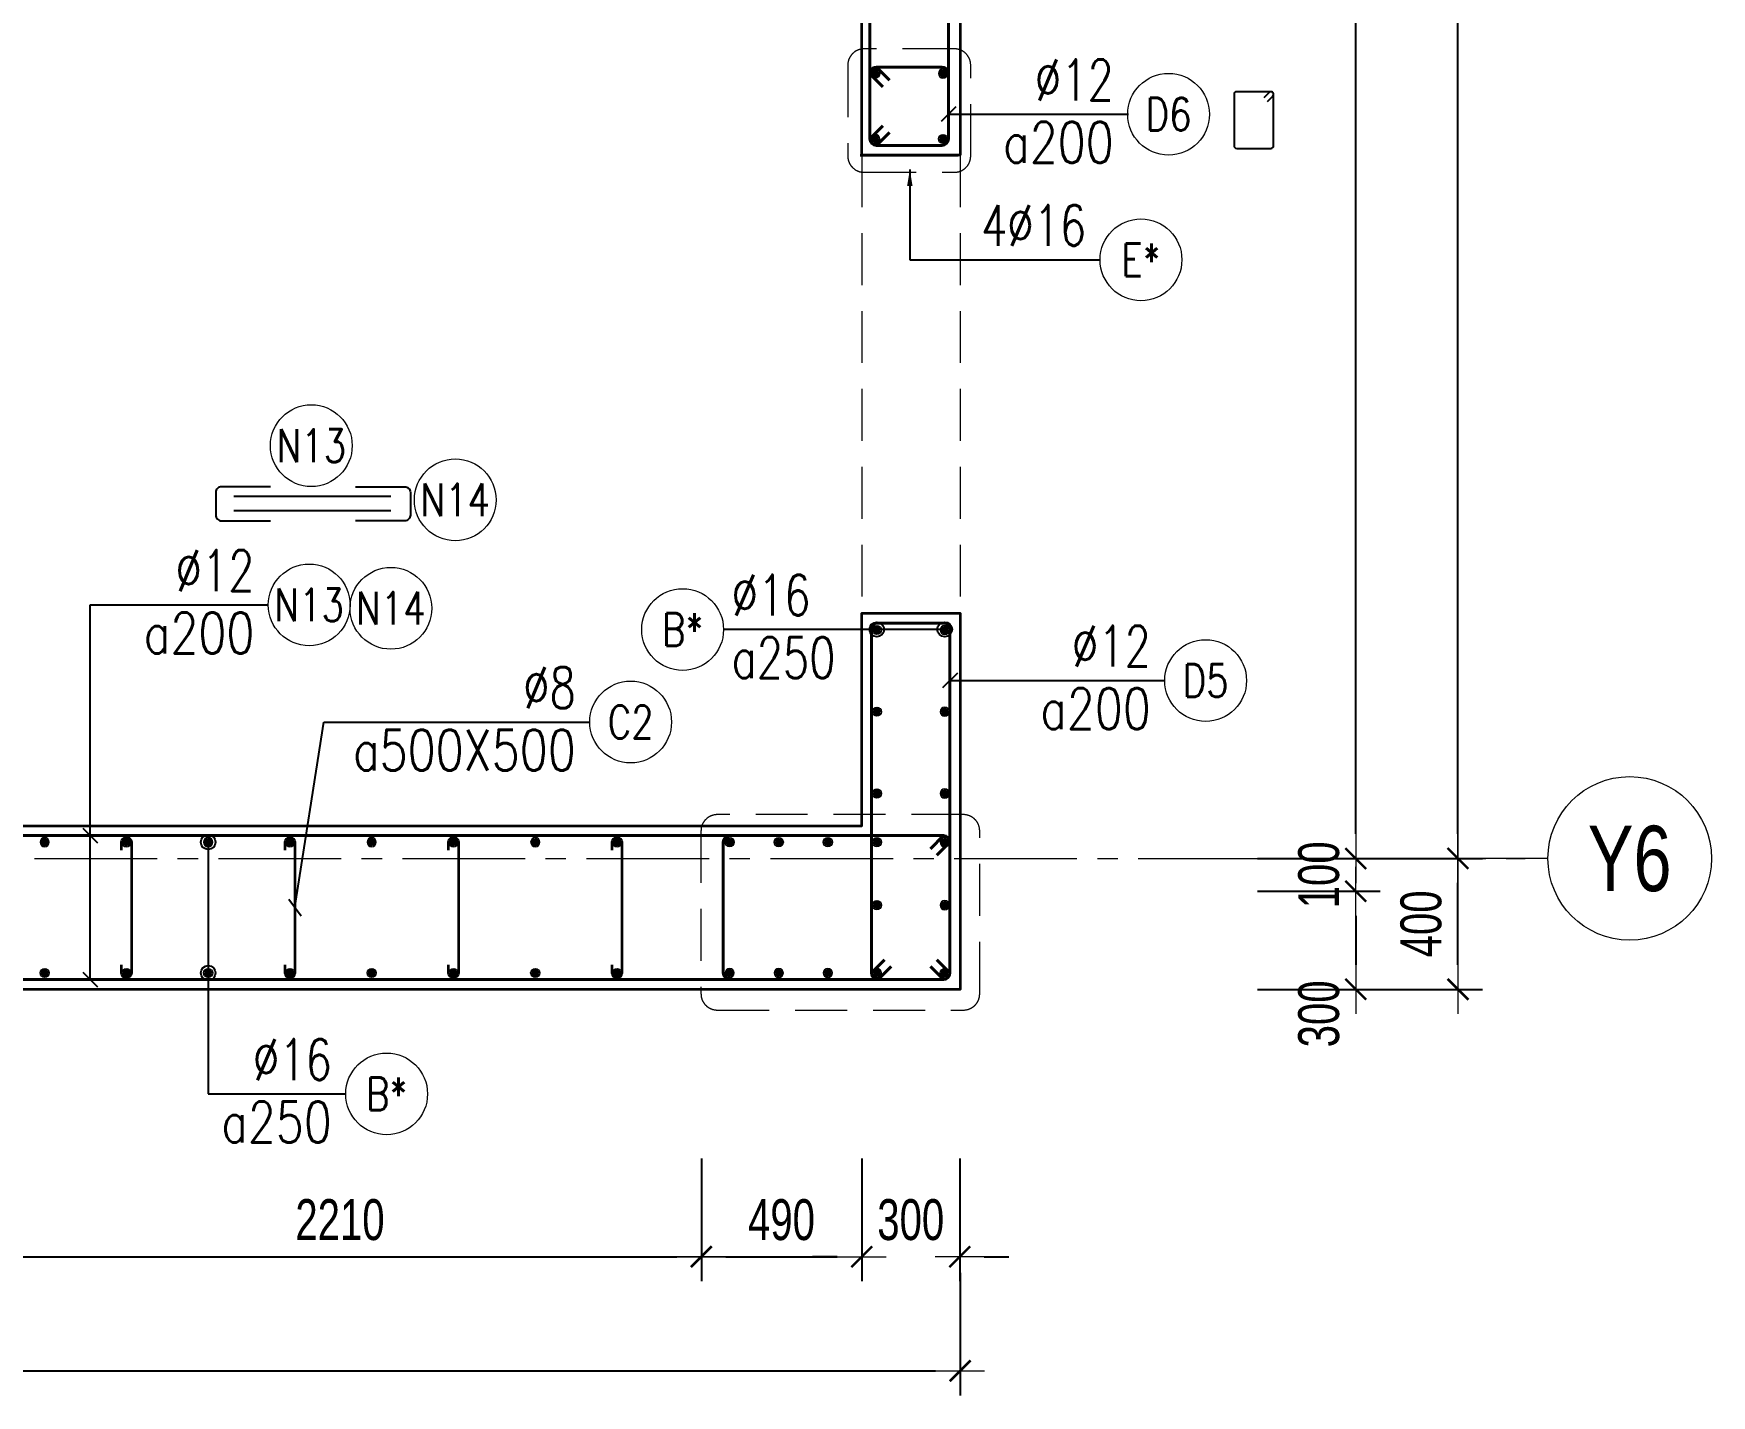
# Model space of a CAD drawing. Header units: millimetres. Extents: x 738475 to 1279438, y -34239 to 156422.
# Drawn here: x 1120509 to 1125640, y 135098 to 139262 of the extents above; entities that cross this region are included whole.
import ezdxf
from ezdxf.enums import TextEntityAlignment as Align

# ---------------------------------------------------------------- set-up
doc = ezdxf.new("R2010")
doc.units = ezdxf.units.MM
doc.header["$MEASUREMENT"] = 0
for name, pattern in [('HIDDEN', [9.525, 6.35, -3.175]), ('HIDDEN2', [4.7625, 3.175, -1.5875]), ('OF_Grid_1$0$CENTER2', [1.125, 0.75, -0.125, 0.125, -0.125])]:
    doc.linetypes.add(name, pattern=pattern)
doc.layers.get('0').update_dxf_attribs({"lineweight": 20})
doc.layers.get('Defpoints').update_dxf_attribs({"color": 151, "lineweight": 9})
doc.layers.add('Hidden', color=9, linetype='HIDDEN')
doc.layers.add('Ligature', color=1, linetype='Continuous')
for name, color, linetype, lineweight in [('KC-LEADER', 153, 'Continuous', 18), ('KC-THEP', 6, 'Continuous', 40), ('NDC_S_BEAM', 3, 'HIDDEN2', 20), ('NDC_S_DIM', 1, 'Continuous', 15), ('NDC_S_HIDDEN', 8, 'HIDDEN2', 13), ('NDC_S_LEADER', 1, 'Continuous', 15), ('NDC_S_REBAR', 4, 'Continuous', 35), ('NDC_S_STIRRUP', 4, 'Continuous', 40), ('NDC_S_VN TEXT', 7, 'Continuous', 20), ('NDC_S_WALL', 6, 'Continuous', 35), ('OF_Grid_1$0$NDC_S_AXIS', 5, 'OF_Grid_1$0$CENTER2', 13), ('OF_Grid_1$0$NDC_S_SYMBOL', 1, 'Continuous', 15), ('OF_Grid_1$0$NDC_S_TEXT SYMBOL', 7, 'Continuous', 20)]:
    doc.layers.add(name, color=color, linetype=linetype, lineweight=lineweight)
doc.styles.add('NDC_ARIAL', font='arial.ttf', dxfattribs={"width": 0.85})
doc.styles.add('NDC_DIM', font='', dxfattribs={"width": 0.75})
doc.styles.add('NDC_EN TXT', font='romans.shx', dxfattribs={"width": 0.8})
doc.styles.add('OF_Grid_1$0$NDC_ANNO', font='', dxfattribs={"width": 0.8})
doc.styles.get('NDC_DIM').set_extended_font_data('Dotum')
doc.styles.get('OF_Grid_1$0$NDC_ANNO').set_extended_font_data('Dotum')
doc.dimstyles.new('NDC_1-50', dxfattribs={"dimscale": 50, "dimtxt": 2.5, "dimasz": 1, "dimexe": 1.5, "dimexo": 0, "dimgap": 0.8, "dimtad": 1, "dimdec": 0, "dimdsep": 46, "dimtxsty": 'NDC_ARIAL', "dimblk": 'DIMMARK', "dimcen": 49999.938995, "dimdle": 1.5, "dimclrd": 1, "dimclre": 1, "dimclrt": 3, "dimadec": 0, "dimazin": 0, "dimtfac": 1, "dimtdec": 0, "dimtix": 1, "dimtmove": 2, "dimatfit": 3, "dimfxl": 1, "dimarcsym": 0})
doc.dimstyles.new('NDC_dim_30', dxfattribs={"dimscale": 30, "dimtxt": 2.5, "dimasz": 1.5, "dimexe": 1.5, "dimexo": 2.5, "dimgap": 1, "dimtad": 1, "dimdec": 0, "dimzin": 0, "dimdsep": 46, "dimtxsty": 'NDC_DIM', "dimblk": 'DIMMARK', "dimcen": 0.09, "dimdle": 1.2, "dimclrd": 1, "dimclre": 1, "dimclrt": 3, "dimadec": 0, "dimazin": 0, "dimtfac": 1, "dimtdec": 0, "dimtix": 1, "dimtofl": 0, "dimtmove": 0, "dimatfit": 3, "dimfxl": 6, "dimfxlon": 1, "dimtolj": 1, "dimtzin": 0, "dimarcsym": 0})
doc.dimstyles.new('NDC_dim_50', dxfattribs={"dimscale": 50, "dimtxt": 2.5, "dimasz": 1.5, "dimexe": 1.5, "dimexo": 2.5, "dimgap": 1, "dimtad": 1, "dimdec": 0, "dimzin": 0, "dimdsep": 46, "dimtxsty": 'NDC_DIM', "dimblk": 'DIMMARK', "dimcen": 0.09, "dimdle": 1.2, "dimclrd": 1, "dimclre": 1, "dimclrt": 3, "dimadec": 0, "dimazin": 0, "dimtfac": 1, "dimtdec": 0, "dimtix": 1, "dimtofl": 0, "dimtmove": 0, "dimatfit": 3, "dimfxl": 6, "dimfxlon": 1, "dimtolj": 1, "dimtzin": 0, "dimarcsym": 0})

# ---------------------------------------------------------------- blocks, each defined once
blk = doc.blocks.new('THEP')
at = {"layer": 'KC-LEADER', "color": 6}
blk.add_circle((0, 0), 14, dxfattribs=at)
at = {"layer": 'KC-THEP'}
for p, q in [((-14, 0), (14, 0)), ((9.9, 9.9), (-9.9, -9.9)), ((-9.9, 9.9), (9.9, -9.9)), ((0, 14), (0, -14))]:
    blk.add_line(p, q, dxfattribs=at)
blk = doc.blocks.new('DIMMARK')
at = {"layer": 'NDC_S_DIM', "color": 1}
blk.add_line((-1.5, 0), (1, 0), dxfattribs=at)
at = {"layer": 'NDC_S_DIM', "color": 2, "const_width": 0.1}
blk.add_lwpolyline([(-0.424, -0.424), (0.424, 0.424)], dxfattribs=at)
blk = doc.blocks.new('*U10')
blk.add_circle((2.5, 0), 2.5)
at = {"layer": 'NDC_S_VN TEXT', "color": 3, "style": 'NDC_EN TXT'}
for tag, width, p in [('DK2', 0.75, (-0.85, 0.85)), ('KC2', 0.8, (-0.85, -2.97))]:
    blk.add_attdef(tag, text='', height=2.5, dxfattribs=dict(at, width=width)).set_placement(p, align=Align.RIGHT)
at = {"layer": 'NDC_S_VN TEXT', "color": 7, "style": 'NDC_EN TXT', "width": 0.8}
blk.add_attdef('SH3', text='', height=2, dxfattribs=at).set_placement((2.5, 0), align=Align.MIDDLE)
blk = doc.blocks.new('*U1299')
at = {"layer": 'KC-THEP', "xscale": -1, "rotation": 170.331435563619}
blk.add_blockref('THEP', (0, 200), dxfattribs=at)
at = {"layer": 'KC-THEP', "rotation": 9.668564436380946}
blk.add_blockref('THEP', (0, -200), dxfattribs=at)
blk = doc.blocks.new('*U1298')
at = {"layer": 'NDC_S_HIDDEN', "color": 0, "linetype": 'ByBlock', "lineweight": -2, "transparency": 16777216}
for p in [(0, 0), (250, 0), (500, 0), (750, 0), (1000, 0), (1250, 0), (1500, 0), (1750, 0)]:
    blk.add_blockref('*U1299', p, dxfattribs=at)
blk = doc.blocks.new('*U1282')
at = {"layer": 'NDC_S_REBAR'}
blk.add_lwpolyline([(-15, 175), (-15, 200, -1), (15, 200), (15, -200, -1), (-15, -200), (-15, -175)], format="xyb", dxfattribs=at)
blk = doc.blocks.new('*U1281')
at = {"layer": 'NDC_S_HIDDEN', "color": 0, "linetype": 'ByBlock', "lineweight": -2, "transparency": 16777216}
for p in [(0, 0), (500, 0), (1000, 0), (1500, 0)]:
    blk.add_blockref('*U1282', p, dxfattribs=at)
blk = doc.blocks.new('A$C7BC65A55')
at = {"layer": 'Ligature'}
for p, q in [((-15.2, 372, 0), (-15.2, 38.5, 0)), ((15.2, 372, 0), (15.2, 38.5, 0))]:
    blk.add_line(p, q, dxfattribs=at)
for points in [[(-36.2, 296.5), (-36.2, 400.9, -0.414214), (-24, 413.1), (24, 413.1, -0.414214), (36.2, 400.9), (36.2, 296.5)], [(-36.2, 116.5), (-36.2, 12.2, 0.414214), (-24, 0), (24, 0, 0.414214), (36.2, 12.2), (36.2, 116.5)]]:
    blk.add_lwpolyline(points, format="xyb", dxfattribs=at)
blk = doc.blocks.new('*U11')
blk.add_circle((-2.5, 0), 2.5)
at = {"layer": 'NDC_S_VN TEXT', "color": 3, "style": 'NDC_EN TXT', "width": 0.75}
for tag, p in [('DK1', (0.5, 0.85)), ('KC1', (0.5, -2.97))]:
    blk.add_attdef(tag, p, '', height=2.5, dxfattribs=at)
at = {"layer": 'NDC_S_VN TEXT', "color": 7, "style": 'NDC_EN TXT', "width": 0.8}
blk.add_attdef('SH2', text='', height=2, dxfattribs=at).set_placement((-2.5, 0), align=Align.MIDDLE)
blk = doc.blocks.new('*U9')
blk.add_circle((2.5, 0), 2.5)
at = {"layer": 'NDC_S_VN TEXT', "color": 3, "style": 'NDC_EN TXT', "width": 0.75}
blk.add_attdef('DK2', text='', height=2.5, dxfattribs=at).set_placement((-0.85, 0.85), align=Align.RIGHT)
at = {"layer": 'NDC_S_VN TEXT', "color": 7, "style": 'NDC_EN TXT', "width": 0.8}
blk.add_attdef('SH3', text='', height=2, dxfattribs=at).set_placement((2.5, 0), align=Align.MIDDLE)
blk = doc.blocks.new('*D1323')
at = {"layer": 'Defpoints', "color": 0, "ltscale": 200, "transparency": 16777216}
for p in [(1120341.2, 136840.1), (1122550.9, 136413.6), (1122550.9, 135522.6)]:
    blk.add_point(p, dxfattribs=at)
at = {"layer": 'NDC_S_DIM', "color": 1, "lineweight": -2, "ltscale": 200, "transparency": 16777216}
for p, q in [((1120341.2, 135822.6), (1120341.2, 135447.6)), ((1122550.9, 135822.6), (1122550.9, 135447.6)), ((1120416.2, 135522.6), (1122475.9, 135522.6))]:
    blk.add_line(p, q, dxfattribs=at)
at = {"layer": 'NDC_S_DIM', "color": 1, "lineweight": -2, "ltscale": 200, "transparency": 16777216, "xscale": 75, "yscale": 75, "zscale": 75, "rotation": 180}
blk.add_blockref('DIMMARK', (1120341.2, 135522.6), dxfattribs=at)
at = {"layer": 'NDC_S_DIM', "color": 1, "lineweight": -2, "ltscale": 200, "transparency": 16777216, "xscale": 75, "yscale": 75, "zscale": 75}
blk.add_blockref('DIMMARK', (1122550.9, 135522.6), dxfattribs=at)
at = {"layer": 'NDC_S_DIM', "color": 3, "ltscale": 200, "transparency": 16777216, "insert": (1121446, 135635.2), "char_height": 125, "attachment_point": 5, "style": 'NDC_DIM'}
blk.add_mtext('\\A1;2210', dxfattribs=at)
blk = doc.blocks.new('*D1324')
at = {"layer": 'Defpoints', "color": 0, "ltscale": 200, "transparency": 16777216}
for p in [(1123041.2, 136840.1), (1122550.9, 136413.6), (1123041.2, 135522.6)]:
    blk.add_point(p, dxfattribs=at)
at = {"layer": 'NDC_S_DIM', "color": 1, "lineweight": -2, "ltscale": 200, "transparency": 16777216}
for p, q in [((1122550.9, 135822.6), (1122550.9, 135447.6)), ((1123041.2, 135822.6), (1123041.2, 135447.6)), ((1122625.9, 135522.6), (1122966.2, 135522.6))]:
    blk.add_line(p, q, dxfattribs=at)
at = {"layer": 'NDC_S_DIM', "color": 1, "lineweight": -2, "ltscale": 200, "transparency": 16777216, "xscale": 75, "yscale": 75, "zscale": 75, "rotation": 180}
blk.add_blockref('DIMMARK', (1122550.9, 135522.6), dxfattribs=at)
at = {"layer": 'NDC_S_DIM', "color": 1, "lineweight": -2, "ltscale": 200, "transparency": 16777216, "xscale": 75, "yscale": 75, "zscale": 75}
blk.add_blockref('DIMMARK', (1123041.2, 135522.6), dxfattribs=at)
at = {"layer": 'NDC_S_DIM', "color": 3, "ltscale": 200, "transparency": 16777216, "insert": (1122796, 135635.2), "char_height": 125, "attachment_point": 5, "style": 'NDC_DIM'}
blk.add_mtext('\\A1;490', dxfattribs=at)
blk = doc.blocks.new('*D1325')
at = {"layer": 'Defpoints', "color": 0, "ltscale": 200, "transparency": 16777216}
for p in [(1123041.2, 136840.1), (1123341.2, 136340.1), (1123341.2, 135522.6)]:
    blk.add_point(p, dxfattribs=at)
at = {"layer": 'NDC_S_DIM', "color": 1, "lineweight": -2, "ltscale": 200, "transparency": 16777216}
for p, q in [((1123041.2, 135822.6), (1123041.2, 135447.6)), ((1123341.2, 135822.6), (1123341.2, 135447.6)), ((1122966.2, 135522.6), (1122891.2, 135522.6)), ((1123416.2, 135522.6), (1123491.2, 135522.6))]:
    blk.add_line(p, q, dxfattribs=at)
at = {"layer": 'NDC_S_DIM', "color": 1, "lineweight": -2, "ltscale": 200, "transparency": 16777216, "xscale": 75, "yscale": 75, "zscale": 75}
blk.add_blockref('DIMMARK', (1123041.2, 135522.6), dxfattribs=at)
at = {"layer": 'NDC_S_DIM', "color": 1, "lineweight": -2, "ltscale": 200, "transparency": 16777216, "xscale": 75, "yscale": 75, "zscale": 75, "rotation": 180}
blk.add_blockref('DIMMARK', (1123341.2, 135522.6), dxfattribs=at)
at = {"layer": 'NDC_S_DIM', "color": 3, "ltscale": 200, "transparency": 16777216, "insert": (1123191.2, 135635.2), "char_height": 125, "attachment_point": 5, "style": 'NDC_DIM'}
blk.add_mtext('\\A1;300', dxfattribs=at)
blk = doc.blocks.new('*D1326')
at = {"layer": 'Defpoints', "color": 0, "ltscale": 200, "transparency": 16777216}
for p in [(1123342.2, 136655.8), (1116542, 136340.1), (1123342.2, 135173.5)]:
    blk.add_point(p, dxfattribs=at)
at = {"layer": 'NDC_S_DIM', "color": 1, "lineweight": -2, "ltscale": 200, "transparency": 16777216}
for p, q in [((1116542, 135473.5), (1116542, 135098.5)), ((1123342.2, 135473.5), (1123342.2, 135098.5)), ((1116617, 135173.5), (1123267.2, 135173.5))]:
    blk.add_line(p, q, dxfattribs=at)
at = {"layer": 'NDC_S_DIM', "color": 1, "lineweight": -2, "ltscale": 200, "transparency": 16777216, "xscale": 75, "yscale": 75, "zscale": 75, "rotation": 180}
blk.add_blockref('DIMMARK', (1116542, 135173.5), dxfattribs=at)
at = {"layer": 'NDC_S_DIM', "color": 1, "lineweight": -2, "ltscale": 200, "transparency": 16777216, "xscale": 75, "yscale": 75, "zscale": 75}
blk.add_blockref('DIMMARK', (1123342.2, 135173.5), dxfattribs=at)
at = {"layer": 'NDC_S_DIM', "color": 3, "ltscale": 200, "transparency": 16777216, "insert": (1119942.1, 135286.1), "char_height": 125, "attachment_point": 5, "style": 'NDC_DIM'}
blk.add_mtext('\\A1;6800', dxfattribs=at)
blk = doc.blocks.new('*D1337')
at = {"layer": 'Defpoints', "color": 0, "transparency": 16777216}
for p in [(1122711.9, 148340.1), (1124551.9, 148340.1), (1122602.5, 136740.1)]:
    blk.add_point(p, dxfattribs=at)
at = {"layer": 'NDC_S_DIM', "color": 1, "lineweight": -2, "transparency": 16777216}
for p, q in [((1124251.9, 148340.1), (1124626.9, 148340.1)), ((1124551.9, 136815.1), (1124551.9, 148265.1)), ((1124251.9, 136740.1), (1124626.9, 136740.1))]:
    blk.add_line(p, q, dxfattribs=at)
at = {"layer": 'NDC_S_DIM', "color": 1, "lineweight": -2, "transparency": 16777216, "xscale": 75, "yscale": 75, "zscale": 75}
for p, rotation in [((1124551.9, 148340.1), 90), ((1124551.9, 136740.1), 270)]:
    blk.add_blockref('DIMMARK', p, dxfattribs=dict(at, rotation=rotation))
at = {"layer": 'NDC_S_DIM', "color": 3, "transparency": 16777216, "insert": (1124439.3, 142540.1), "char_height": 125, "attachment_point": 5, "rotation": 90, "style": 'NDC_DIM'}
blk.add_mtext('\\A1;11600', dxfattribs=at)
blk = doc.blocks.new('*D1340')
at = {"layer": 'Defpoints', "color": 0, "ltscale": 200, "transparency": 16777216}
for p in [(1122602.5, 136740.1), (1123041.2, 136640.1), (1124551.9, 136640.1)]:
    blk.add_point(p, dxfattribs=at)
at = {"layer": 'NDC_S_DIM', "color": 1, "lineweight": -2, "ltscale": 200, "transparency": 16777216}
for p, q in [((1124551.9, 136815.1), (1124551.9, 136890.1)), ((1124251.9, 136740.1), (1124626.9, 136740.1)), ((1124251.9, 136640.1), (1124626.9, 136640.1)), ((1124551.9, 136565.1), (1124551.9, 136490.1))]:
    blk.add_line(p, q, dxfattribs=at)
at = {"layer": 'NDC_S_DIM', "color": 1, "lineweight": -2, "ltscale": 200, "transparency": 16777216, "xscale": 75, "yscale": 75, "zscale": 75}
for p, rotation in [((1124551.9, 136740.1), 270), ((1124551.9, 136640.1), 90)]:
    blk.add_blockref('DIMMARK', p, dxfattribs=dict(at, rotation=rotation))
at = {"layer": 'NDC_S_DIM', "color": 3, "ltscale": 200, "transparency": 16777216, "insert": (1124439.3, 136690.1), "char_height": 125, "attachment_point": 5, "rotation": 90, "style": 'NDC_DIM'}
blk.add_mtext('\\A1;100', dxfattribs=at)
blk = doc.blocks.new('*D1341')
at = {"layer": 'Defpoints', "color": 0, "ltscale": 200, "transparency": 16777216}
for p in [(1123041.2, 136640.1), (1123279.1, 136340.1), (1124551.9, 136340.1)]:
    blk.add_point(p, dxfattribs=at)
at = {"layer": 'NDC_S_DIM', "color": 1, "lineweight": -2, "ltscale": 200, "transparency": 16777216}
for p, q in [((1124251.9, 136640.1), (1124626.9, 136640.1)), ((1124551.9, 136565.1), (1124551.9, 136415.1)), ((1124251.9, 136340.1), (1124626.9, 136340.1))]:
    blk.add_line(p, q, dxfattribs=at)
at = {"layer": 'NDC_S_DIM', "color": 1, "lineweight": -2, "ltscale": 200, "transparency": 16777216, "xscale": 75, "yscale": 75, "zscale": 75}
for p, rotation in [((1124551.9, 136640.1), 90), ((1124551.9, 136340.1), 270)]:
    blk.add_blockref('DIMMARK', p, dxfattribs=dict(at, rotation=rotation))
at = {"layer": 'NDC_S_DIM', "color": 3, "ltscale": 200, "transparency": 16777216, "insert": (1124439.3, 136265.1), "char_height": 125, "attachment_point": 5, "rotation": 90, "style": 'NDC_DIM'}
blk.add_mtext('\\A1;300', dxfattribs=at)
blk = doc.blocks.new('*D1342')
at = {"layer": 'Defpoints', "color": 0, "ltscale": 200, "transparency": 16777216}
for p in [(1123227.2, 136740.4), (1124864.5, 136740.4), (1123258.9, 136340.1)]:
    blk.add_point(p, dxfattribs=at)
at = {"layer": 'NDC_S_DIM', "color": 1, "lineweight": -2, "ltscale": 200, "transparency": 16777216}
for p, q in [((1124564.5, 136740.4), (1124939.5, 136740.4)), ((1124864.5, 136415.1), (1124864.5, 136665.4)), ((1124564.5, 136340.1), (1124939.5, 136340.1))]:
    blk.add_line(p, q, dxfattribs=at)
at = {"layer": 'NDC_S_DIM', "color": 1, "lineweight": -2, "ltscale": 200, "transparency": 16777216, "xscale": 75, "yscale": 75, "zscale": 75}
for p, rotation in [((1124864.5, 136740.4), 90), ((1124864.5, 136340.1), 270)]:
    blk.add_blockref('DIMMARK', p, dxfattribs=dict(at, rotation=rotation))
at = {"layer": 'NDC_S_DIM', "color": 3, "ltscale": 200, "transparency": 16777216, "insert": (1124751.9, 136540.2), "char_height": 125, "attachment_point": 5, "rotation": 90, "style": 'NDC_DIM'}
blk.add_mtext('\\A1;400', dxfattribs=at)
blk = doc.blocks.new('*D1343')
at = {"layer": 'Defpoints', "color": 0, "ltscale": 200, "transparency": 16777216}
for p in [(1123227.3, 148340.1), (1124864.5, 148340.1), (1123227.2, 136740.4)]:
    blk.add_point(p, dxfattribs=at)
at = {"layer": 'NDC_S_DIM', "color": 1, "lineweight": -2, "ltscale": 200, "transparency": 16777216}
for p, q in [((1124564.5, 148340.1), (1124939.5, 148340.1)), ((1124864.5, 136815.4), (1124864.5, 148265.1)), ((1124564.5, 136740.4), (1124939.5, 136740.4))]:
    blk.add_line(p, q, dxfattribs=at)
at = {"layer": 'NDC_S_DIM', "color": 1, "lineweight": -2, "ltscale": 200, "transparency": 16777216, "xscale": 75, "yscale": 75, "zscale": 75}
for p, rotation in [((1124864.5, 148340.1), 90), ((1124864.5, 136740.4), 270)]:
    blk.add_blockref('DIMMARK', p, dxfattribs=dict(at, rotation=rotation))
at = {"layer": 'NDC_S_DIM', "color": 3, "ltscale": 200, "transparency": 16777216, "insert": (1124751.9, 142540.2), "char_height": 125, "attachment_point": 5, "rotation": 90, "style": 'NDC_DIM'}
blk.add_mtext('\\A1;11600', dxfattribs=at)
blk = doc.blocks.new('*U17')
at = {"layer": 'OF_Grid_1$0$NDC_S_SYMBOL'}
blk.add_line((-5, 0), (-9, 0), dxfattribs=at)
blk.add_circle((0, 0), 5, dxfattribs=at)
at = {"layer": 'OF_Grid_1$0$NDC_S_TEXT SYMBOL', "color": 7, "style": 'OF_Grid_1$0$NDC_ANNO', "width": 0.8}
blk.add_attdef('GRID', text='', height=4, rotation=90, dxfattribs=at).set_placement((0, 0), align=Align.MIDDLE)

msp = doc.modelspace()

# ---------------------------------------------------------------- linework, layer by layer
for centre in [(1121358.358, 138002.309), (1121798.459, 137836.552), (1121601.63, 137505.038)]:
    msp.add_circle(centre, 125)
at = {"layer": 'Ligature'}
msp.add_lwpolyline([(1124282.317, 139054.582), (1124298.283, 139070.548, 0.66817864), (1124292.51, 139084.486), (1124187.881, 139084.486, 0.41421356), (1124179.716, 139076.322), (1124179.716, 138919.214, 0.41421356), (1124187.881, 138911.049), (1124292.51, 138911.049, 0.41421356), (1124300.674, 138919.214), (1124300.674, 139076.322, 0.66817864), (1124286.736, 139082.095), (1124270.77, 139066.129)], format="xyb", dxfattribs=at)
at = {"layer": 'NDC_S_BEAM', "ltscale": 50}
for p, q in [((1123041.971, 138890.098), (1123041.971, 137490.098)), ((1123341.971, 138890.098), (1123341.971, 137490.098))]:
    msp.add_line(p, q, dxfattribs=at)
at = {"layer": 'NDC_S_HIDDEN', "ltscale": 50}
for points in [[(1123048.676, 138838.039), (1123324.519, 138838.039, 0.41421356), (1123374.519, 138888.039), (1123374.519, 139165.588, 0.41421356), (1123324.519, 139215.588), (1123048.676, 139215.588, 0.41421356), (1122998.676, 139165.588), (1122998.676, 138888.039, 0.41421356)], [(1122599.867, 136276.698), (1123352.078, 136276.698, 0.41421356), (1123402.078, 136326.698), (1123402.078, 136824.293, 0.41421356), (1123352.078, 136874.293), (1122599.867, 136874.293, 0.41421356), (1122549.867, 136824.293), (1122549.867, 136326.698, 0.41421356)]]:
    msp.add_lwpolyline(points, format="xyb", close=True, dxfattribs=at)
at = {"layer": 'NDC_S_STIRRUP'}
for points in [[(1123106.312, 138980.098), (1123066.312, 138940.098, 0.41421356), (1123086.312, 138920.098), (1123286.312, 138920.098, 0.41421356), (1123306.312, 138940.098), (1123306.312, 140340.098, 0.41421356), (1123286.312, 140360.098), (1123086.312, 140360.098, 0.41421356), (1123066.312, 140340.098), (1123066.312, 138940.098, 0.41421356), (1123086.312, 138920.098), (1123126.312, 138960.098)], [(1123106.312, 139099.562), (1123066.312, 139139.562, -0.41421356), (1123086.312, 139159.562), (1123286.312, 139159.562, -0.41421356), (1123306.312, 139139.562), (1123306.312, 138940.098, -0.41421356), (1123286.312, 138920.098), (1123086.312, 138920.098, -0.41421356), (1123066.312, 138940.098), (1123066.312, 139139.562, -0.41421356), (1123086.312, 139159.562), (1123126.312, 139119.562)], [(1123111.171, 136430.098), (1123071.171, 136390.098, 0.41421356), (1123091.171, 136370.098), (1123291.171, 136370.098, 0.41421356), (1123311.171, 136390.098), (1123311.171, 137440.098, 0.41421356), (1123291.171, 137460.098), (1123091.171, 137460.098, 0.41421356), (1123071.171, 137440.098), (1123071.171, 136390.098, 0.41421356), (1123091.171, 136370.098), (1123131.171, 136410.098)], [(1123251.171, 136770.098), (1123291.171, 136810.098, -0.41421356), (1123311.171, 136790.098), (1123311.171, 136390.098, -0.41421356), (1123291.171, 136370.098), (1119591.171, 136370.098, -0.41421356), (1119571.171, 136390.098), (1119571.171, 136790.098, -0.41421356), (1119591.171, 136810.098), (1123291.171, 136810.098, -0.41421356), (1123311.171, 136790.098), (1123271.171, 136750.098)], [(1123251.171, 136410.098), (1123291.171, 136370.098, 0.41421356), (1123311.171, 136390.098), (1123311.171, 136790.098, 0.41421356), (1123291.171, 136810.098), (1122637.659, 136810.098, 0.41421356), (1122617.659, 136790.098), (1122617.659, 136390.098, 0.41421356), (1122637.659, 136370.098), (1123291.171, 136370.098, 0.41421356), (1123311.171, 136390.098), (1123271.171, 136430.098)]]:
    msp.add_lwpolyline(points, format="xyb", dxfattribs=at)
at = {"layer": 'NDC_S_WALL'}
msp.add_line((1123036.312, 138890.098), (1123336.312, 138890.098), dxfattribs=at)
for points in [[(1120341.971, 148240.098), (1120341.971, 136840.098), (1123041.971, 136840.098), (1123041.971, 137490.098), (1123341.971, 137490.098), (1123341.971, 136340.098), (1119541.971, 136340.098), (1119541.971, 136840.098), (1120041.971, 136840.098), (1120041.971, 139640.098)], [(1123341.971, 138890.098), (1123041.971, 138890.098), (1123041.971, 140390.098), (1123341.971, 140390.098), (1123341.971, 138890.098)]]:
    msp.add_lwpolyline(points, dxfattribs=at)
at = {"layer": 'OF_Grid_1$0$NDC_S_AXIS', "ltscale": 500}
msp.add_line((1106449.488, 136740.098), (1125070.076, 136740.098), dxfattribs=at)

# ---------------------------------------------------------------- block references
at = {"layer": 'Hidden', "xscale": 1.44, "yscale": 1.44, "zscale": 1.44, "rotation": 270}
msp.add_blockref('A$C7BC65A55', (1121066.247, 137824.783, 0.03), dxfattribs=at)
at = {"layer": 'KC-THEP'}
for p, rotation in [((1123082.8, 139140.098), 189.6685644363809), ((1123289.825, 138940.098), 9.668564436380946), ((1123087.659, 137438.833), 189.6685644363809), ((1123087.659, 137188.833), 189.6685644363809), ((1123087.659, 136938.833), 189.6685644363809), ((1122637.659, 136790.098), 189.6685644363809), ((1122787.659, 136790.098), 189.6685644363809), ((1122937.659, 136790.098), 189.6685644363809), ((1123087.659, 136790.098), 189.6685644363809), ((1123087.659, 136597.562), 189.6685644363809), ((1123294.684, 136390.098), 9.668564436380946)]:
    msp.add_blockref('THEP', p, dxfattribs=dict(at, rotation=rotation))
at = {"layer": 'KC-THEP', "xscale": -1}
for p, rotation in [((1123289.825, 139140.098), 170.331435563619), ((1123082.8, 138940.098), 350.3314355636191), ((1123294.684, 137438.833), 170.331435563619), ((1123294.684, 137188.833), 170.331435563619), ((1123294.684, 136938.833), 170.331435563619), ((1123294.684, 136790.098), 170.331435563619), ((1123294.684, 136597.562), 170.331435563619), ((1122637.659, 136390.098), 350.3314355636191), ((1122787.659, 136390.098), 350.3314355636191), ((1122937.659, 136390.098), 350.3314355636191), ((1123087.659, 136390.098), 350.3314355636191)]:
    msp.add_blockref('THEP', p, dxfattribs=dict(at, rotation=rotation))
at = {"layer": 'NDC_S_HIDDEN'}
for name, p in [('*U1298', (1120543.043, 136590.098)), ('*U1281', (1120793.043, 136590.098))]:
    msp.add_blockref(name, p, dxfattribs=at)
at = {"layer": 'NDC_S_VN TEXT', "xscale": 50, "yscale": 50, "zscale": 50}
for name, p, values in [('*U10', (1123854.549, 139015.583), {'SH3': 'D6', 'DK2': '%%c12', 'KC2': 'a200'}), ('*U9', (1123770.165, 138570.569), {'SH3': 'E*', 'DK2': '4%%C16'}), ('*U10', (1121226.907, 137515.376), {'SH3': 'N13', 'DK2': '%%C12', 'KC2': 'a200'}), ('*U11', (1122618.713, 137440.073), {'SH2': 'B*', 'DK1': '%%C16', 'KC1': 'a250'}), ('*U10', (1123967.925, 137284.13), {'SH3': 'D5', 'DK2': '%%C12', 'KC2': 'a200'}), ('*U10', (1122209.702, 137157.441), {'SH3': 'C2', 'DK2': '%%c8', 'KC2': 'a500X500'}), ('*U10', (1121463.655, 136020.386), {'SH3': 'B*', 'DK2': '%%C16', 'KC2': 'a250'})]:
    msp.add_blockref(name, p, dxfattribs=at).add_auto_attribs(values)
at = {"layer": 'OF_Grid_1$0$NDC_S_AXIS'}
ref = msp.add_blockref('*U17', (1125389.517, 136740.352), dxfattribs=dict(at, xscale=50, yscale=50, zscale=50))
ref.add_attrib('GRID', 'Y6', dxfattribs={"layer": 'OF_Grid_1$0$NDC_S_TEXT SYMBOL', "color": 7, "height": 200, "style": 'OF_Grid_1$0$NDC_ANNO', "width": 0.8}).set_placement((1125389.517, 136740.352), align=Align.MIDDLE)

# ---------------------------------------------------------------- texts
at = {"layer": 'NDC_S_VN TEXT', "color": 7, "style": 'NDC_EN TXT', "width": 0.8}
for tag, p in [('N13', (1121358.358, 138002.309)), ('N14', (1121798.459, 137836.552)), ('N14', (1121601.63, 137505.038))]:
    msp.add_attdef(tag, text='3', height=100, dxfattribs=at).set_placement(p, align=Align.MIDDLE)

# ---------------------------------------------------------------- dimensions: what is measured, and where the dimension line sits
at = {"layer": 'NDC_S_DIM'}
dim = msp.add_linear_dim(base=(1124551.921, 148340.098), p1=(1122602.534, 136740.098), p2=(1122711.867, 148340.098), angle=90, dimstyle='NDC_dim_50', override={"dimtmove": 1}, dxfattribs=at)
dim.commit()
dim.dimension.update_dxf_attribs({"geometry": '*D1337', "text_midpoint": (1124439.336, 142540.098)})
at = {"layer": 'NDC_S_DIM', "ltscale": 200}
for base, p1, p2, picture, middle in [((1124864.517, 148340.098), (1123227.186, 136740.352), (1123227.284, 148340.098), '*D1343', (1124751.932, 142540.225)), ((1124551.921, 136640.098), (1122602.534, 136740.098), (1123041.171, 136640.098), '*D1340', (1124439.336, 136690.098))]:
    dim = msp.add_linear_dim(base=base, p1=p1, p2=p2, angle=90, dimstyle='NDC_dim_50', override={"dimtmove": 1}, dxfattribs=at)
    dim.commit()
    dim.dimension.update_dxf_attribs({"geometry": picture, "text_midpoint": middle})
for base, p1, p2, picture, middle in [((1122550.867, 135522.637), (1120341.171, 136840.098), (1122550.867, 136413.597), '*D1323', (1121446.019, 135635.221)), ((1123041.171, 135522.637), (1122550.867, 136413.597), (1123041.171, 136840.098), '*D1324', (1122796.019, 135635.221)), ((1123341.171, 135522.637), (1123041.171, 136840.098), (1123341.171, 136340.098), '*D1325', (1123191.171, 135635.221)), ((1123342.171, 135173.487), (1116541.971, 136340.098), (1123342.171, 136655.836), '*D1326', (1119942.071, 135286.072))]:
    dim = msp.add_linear_dim(base=base, p1=p1, p2=p2, dimstyle='NDC_dim_50', override={"dimtmove": 1}, dxfattribs=at)
    dim.commit()
    dim.dimension.update_dxf_attribs({"geometry": picture, "text_midpoint": middle})
dim = msp.add_linear_dim(base=(1124864.517, 136740.352), p1=(1123258.88, 136340.098), p2=(1123227.186, 136740.352), angle=90, dimstyle='NDC_dim_50', dxfattribs=at)
dim.commit()
dim.dimension.update_dxf_attribs({"geometry": '*D1342', "text_midpoint": (1124751.932, 136540.225)})
dim = msp.add_linear_dim(base=(1124551.921, 136340.098), p1=(1123041.171, 136640.098), p2=(1123279.076, 136340.098), angle=90, dimstyle='NDC_dim_50', override={"dimtmove": 1}, dxfattribs=at)
dim.commit()
dim.dimension.update_dxf_attribs({"geometry": '*D1341', "text_midpoint": (1124551.921, 136265.098), "dimtype": 160})

# ---------------------------------------------------------------- leaders
at = {"layer": 'NDC_S_LEADER'}
for points, dimstyle, override in [([(1123306.284, 139015.583), (1123856.624, 139015.583)], 'NDC_dim_30', {"dimtad": 0, "dimldrblk": 'Oblique'}), ([(1123188.424, 138846.62), (1123188.424, 138570.569), (1123770.003, 138570.569)], 'NDC_1-50', {"dimgap": 0.8, "dimtad": 0}), ([(1120682.169, 136810.098), (1120682.169, 137515.195), (1121226.907, 137515.195)], 'NDC_dim_30', {"dimtad": 0, "dimldrblk": 'Oblique'}), ([(1120682.169, 136370.098), (1120682.169, 137515.195), (1121226.907, 137515.195)], 'NDC_dim_30', {"dimtad": 0, "dimldrblk": 'Oblique'}), ([(1123294.978, 137440.561), (1122618.713, 137440.073)], 'NDC_dim_30', {"dimtad": 0, "dimldrblk": 'Origin'}), ([(1123087.412, 137440.283), (1122618.713, 137440.073)], 'NDC_dim_30', {"dimtad": 0, "dimldrblk": 'Origin'}), ([(1123311.171, 137284.13), (1123967.925, 137284.13)], 'NDC_dim_30', {"dimtad": 0, "dimldrblk": 'Oblique'}), ([(1121308.043, 136590.098), (1121396.806, 137157.44), (1122209.702, 137157.44)], 'NDC_dim_30', {"dimtad": 0, "dimldrblk": 'Oblique'}), ([(1121043.043, 136790.098), (1121043.043, 136020.205), (1121463.655, 136020.205)], 'NDC_dim_30', {"dimgap": 1, "dimtad": 0, "dimldrblk": 'Origin'}), ([(1121043.043, 136390.098), (1121043.043, 136020.205), (1121463.655, 136020.205)], 'NDC_dim_30', {"dimgap": 1, "dimtad": 0, "dimldrblk": 'Origin'})]:
    msp.add_leader(points, dimstyle=dimstyle, override=override, dxfattribs=at)

doc.saveas('drawing.dxf')
